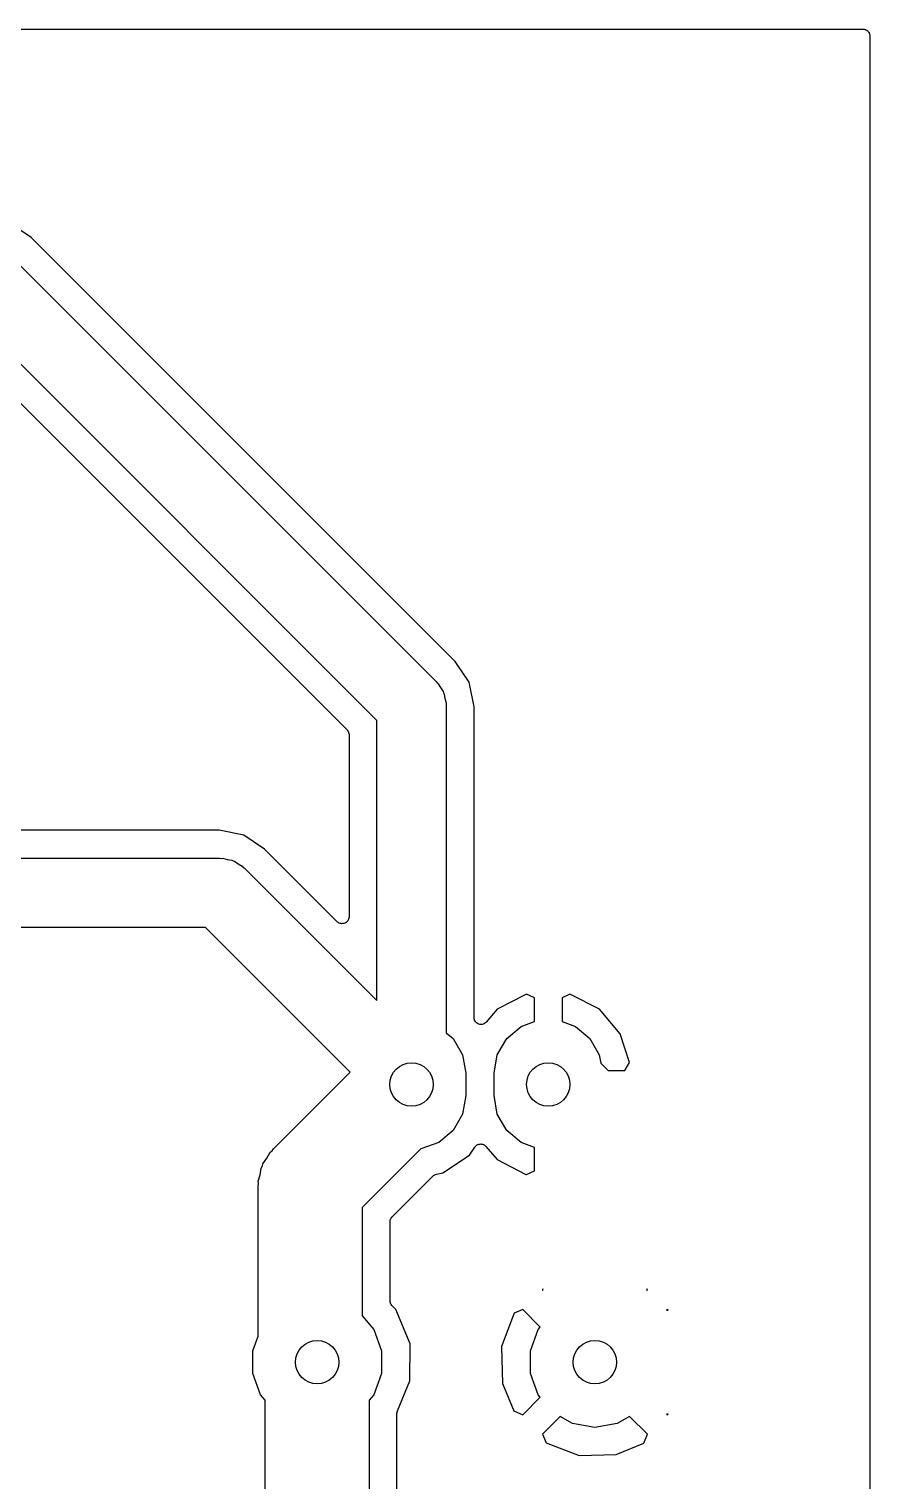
# Model space of a CAD drawing. Extents: x 74 to 224, y -146 to -46.
# Drawn here: x 157.52 to 172.9, y -123.53 to -96.98 of the extents above; entities that cross this region are included whole.
import ezdxf

# ---------------------------------------------------------------- set-up
doc = ezdxf.new("R2010")
doc.units = 0
doc.header["$MEASUREMENT"] = 0
doc.layers.add('BLACK', color=7, linetype='CONTINUOUS')

msp = doc.modelspace()

# ---------------------------------------------------------------- linework, layer by layer
at = {"layer": 'Black'}
for p, q in [((142.583, -96.976), (172.772, -96.976)), ((172.772, -96.976), (172.783, -96.9779)), ((172.783, -96.9779), (172.794, -96.9779)), ((172.794, -96.9779), (172.804, -96.9817)), ((172.804, -96.9817), (172.815, -96.9837)), ((172.815, -96.9837), (172.825, -96.9892)), ((172.825, -96.9892), (172.835, -96.993)), ((172.835, -96.993), (172.844, -97.0002)), ((172.844, -97.0002), (172.854, -97.0057)), ((172.854, -97.0057), (172.861, -97.0142)), ((172.861, -97.0142), (172.869, -97.0214)), ((172.869, -97.0214), (172.875, -97.031)), ((172.875, -97.031), (172.882, -97.0395)), ((172.882, -97.0395), (172.886, -97.0499)), ((172.886, -97.0499), (172.891, -97.0596)), ((172.891, -97.0596), (172.893, -97.0705)), ((172.893, -97.0705), (172.897, -97.0809)), ((172.897, -97.0809), (172.897, -97.0921)), ((172.897, -97.0921), (172.899, -97.103)), ((172.899, -97.103), (172.899, -145.467)), ((157.56, -100.788), (157.18, -100.534)), ((165.315, -108.543), (157.56, -100.788)), ((157.192, -101.138), (164.965, -108.911)), ((163.881, -109.623), (156.48, -102.222)), ((156.307, -102.767), (163.336, -109.796)), ((165.569, -108.923), (165.315, -108.543)), ((164.965, -108.911), (164.981, -108.934)), ((164.981, -108.934), (165.002, -108.952)), ((165.002, -108.952), (165.044, -109.023)), ((165.044, -109.023), (165.091, -109.091)), ((165.091, -109.091), (165.099, -109.118)), ((165.099, -109.118), (165.113, -109.143)), ((165.113, -109.143), (165.127, -109.224)), ((165.659, -109.372), (165.569, -108.923)), ((165.127, -109.224), (165.148, -109.304)), ((165.148, -109.304), (165.146, -109.332)), ((165.146, -109.332), (165.151, -109.36)), ((165.151, -109.36), (165.151, -115.336)), ((165.659, -115.059), (165.659, -109.372)), ((163.881, -114.748), (163.881, -109.623)), ((163.336, -109.796), (163.339, -109.801)), ((163.339, -109.801), (163.343, -109.804)), ((163.343, -109.804), (163.351, -109.818)), ((163.351, -109.818), (163.361, -109.832)), ((163.361, -109.832), (163.362, -109.837)), ((163.362, -109.837), (163.365, -109.842)), ((163.365, -109.842), (163.368, -109.859)), ((163.368, -109.859), (163.372, -109.875)), ((163.372, -109.875), (163.372, -109.88)), ((163.372, -109.88), (163.373, -109.886)), ((163.373, -109.886), (163.373, -113.215)), ((160.998, -111.633), (152.823, -111.633)), ((161.447, -111.722), (160.998, -111.633)), ((161.828, -111.977), (161.447, -111.722)), ((163.156, -113.305), (161.828, -111.977)), ((152.515, -112.141), (161.011, -112.141)), ((161.011, -112.141), (161.038, -112.146)), ((161.038, -112.146), (161.066, -112.143)), ((161.066, -112.143), (161.146, -112.165)), ((161.146, -112.165), (161.228, -112.179)), ((161.228, -112.179), (161.252, -112.193)), ((161.252, -112.193), (161.279, -112.2)), ((161.279, -112.2), (161.347, -112.248)), ((161.347, -112.248), (161.419, -112.29)), ((161.419, -112.29), (161.437, -112.311)), ((161.437, -112.311), (161.46, -112.327)), ((161.46, -112.327), (163.881, -114.748)), ((163.17, -113.314), (163.156, -113.305)), ((163.182, -113.325), (163.17, -113.314)), ((163.188, -113.327), (163.182, -113.325)), ((163.192, -113.33), (163.188, -113.327)), ((163.208, -113.335), (163.192, -113.33)), ((163.224, -113.34), (163.208, -113.335)), ((163.229, -113.34), (163.224, -113.34)), ((163.235, -113.342), (163.229, -113.34)), ((163.251, -113.34), (163.235, -113.342)), ((163.268, -113.34), (163.251, -113.34)), ((163.273, -113.338), (163.268, -113.34)), ((163.279, -113.338), (163.273, -113.338)), ((163.294, -113.331), (163.279, -113.338)), ((163.309, -113.325), (163.294, -113.331)), ((163.314, -113.322), (163.309, -113.325)), ((163.319, -113.319), (163.314, -113.322)), ((163.33, -113.307), (163.319, -113.319)), ((163.343, -113.297), (163.33, -113.307)), ((163.346, -113.292), (163.343, -113.297)), ((163.35, -113.288), (163.346, -113.292)), ((163.357, -113.273), (163.35, -113.288)), ((163.365, -113.259), (163.357, -113.273)), ((163.366, -113.253), (163.365, -113.259)), ((163.368, -113.248), (163.366, -113.253)), ((163.37, -113.231), (163.368, -113.248)), ((163.373, -113.215), (163.37, -113.231)), ((160.748, -113.411), (152.515, -113.411)), ((163.393, -116.057), (160.748, -113.411)), ((166.608, -114.636), (166.081, -114.907)), ((166.62, -114.633), (166.608, -114.636)), ((166.762, -114.7), (166.62, -114.633)), ((166.762, -115.131), (166.762, -114.7)), ((167.411, -114.633), (167.27, -114.7)), ((167.27, -114.7), (167.27, -115.131)), ((167.423, -114.636), (167.411, -114.633)), ((167.951, -114.907), (167.423, -114.636)), ((166.081, -114.907), (165.883, -115.141)), ((168.33, -115.355), (167.951, -114.907)), ((165.663, -115.081), (165.659, -115.059)), ((165.666, -115.102), (165.663, -115.081)), ((165.666, -115.103), (165.666, -115.102)), ((165.666, -115.102), (165.666, -115.102)), ((165.677, -115.121), (165.666, -115.103)), ((165.688, -115.14), (165.677, -115.121)), ((165.688, -115.141), (165.688, -115.14)), ((165.689, -115.141), (165.688, -115.141)), ((165.705, -115.155), (165.689, -115.141)), ((165.722, -115.169), (165.705, -115.155)), ((165.743, -115.177), (165.722, -115.169)), ((165.722, -115.169), (165.722, -115.169)), ((165.722, -115.169), (165.722, -115.169)), ((165.763, -115.184), (165.743, -115.177)), ((165.764, -115.184), (165.763, -115.184)), ((165.763, -115.184), (165.763, -115.184)), ((165.786, -115.184), (165.764, -115.184)), ((165.807, -115.184), (165.786, -115.184)), ((165.808, -115.184), (165.807, -115.184)), ((165.828, -115.177), (165.808, -115.184)), ((165.808, -115.184), (165.808, -115.184)), ((165.849, -115.169), (165.828, -115.177)), ((165.866, -115.155), (165.849, -115.169)), ((165.849, -115.169), (165.849, -115.169)), ((165.849, -115.169), (165.849, -115.169)), ((165.883, -115.141), (165.866, -115.155)), ((166.256, -115.44), (166.52, -115.219)), ((166.52, -115.219), (166.762, -115.131)), ((167.27, -115.131), (167.512, -115.219)), ((167.512, -115.219), (167.776, -115.44)), ((165.151, -115.336), (165.276, -115.44)), ((165.276, -115.44), (165.448, -115.739)), ((166.083, -115.739), (166.256, -115.44)), ((167.776, -115.44), (167.948, -115.739)), ((168.499, -115.883), (168.33, -115.355)), ((165.448, -115.739), (165.508, -116.078)), ((166.024, -116.078), (166.083, -115.739)), ((167.948, -115.739), (167.975, -115.894)), ((161.988, -117.462), (163.393, -116.057)), ((167.975, -115.894), (168.109, -116.027)), ((168.109, -116.027), (168.414, -116.027)), ((168.414, -116.027), (168.499, -115.883)), ((165.508, -116.078), (165.508, -116.484)), ((166.024, -116.484), (166.024, -116.078)), ((165.508, -116.484), (165.448, -116.824)), ((166.083, -116.824), (166.024, -116.484)), ((165.448, -116.824), (165.276, -117.122)), ((166.256, -117.122), (166.083, -116.824)), ((165.276, -117.122), (165.012, -117.343)), ((166.52, -117.343), (166.256, -117.122)), ((165.012, -117.343), (164.688, -117.461)), ((165.711, -117.391), (165.716, -117.387)), ((165.716, -117.387), (165.73, -117.381)), ((165.73, -117.381), (165.744, -117.374)), ((165.744, -117.374), (165.751, -117.374)), ((165.751, -117.374), (165.757, -117.371)), ((165.757, -117.371), (165.773, -117.371)), ((165.773, -117.371), (165.788, -117.37)), ((165.788, -117.37), (165.795, -117.371)), ((165.795, -117.371), (165.801, -117.371)), ((165.801, -117.371), (165.816, -117.376)), ((165.816, -117.376), (165.831, -117.38)), ((165.831, -117.38), (165.837, -117.384)), ((165.837, -117.384), (165.843, -117.386)), ((165.843, -117.386), (165.855, -117.396)), ((166.762, -117.432), (166.52, -117.343)), ((161.798, -117.733), (161.87, -117.631)), ((161.87, -117.631), (161.932, -117.523)), ((161.932, -117.523), (161.964, -117.496)), ((161.964, -117.496), (161.988, -117.462)), ((164.683, -117.461), (163.614, -118.53)), ((164.688, -117.461), (164.683, -117.461)), ((165.089, -117.899), (165.575, -117.574)), ((165.575, -117.574), (165.674, -117.426)), ((165.674, -117.426), (165.679, -117.421)), ((165.679, -117.421), (165.682, -117.415)), ((165.682, -117.415), (165.694, -117.405)), ((165.694, -117.405), (165.705, -117.394)), ((165.705, -117.394), (165.711, -117.391)), ((165.855, -117.396), (165.868, -117.404)), ((165.868, -117.404), (165.872, -117.41)), ((165.872, -117.41), (165.877, -117.414)), ((165.877, -117.414), (166.081, -117.655)), ((166.762, -117.862), (166.762, -117.432)), ((161.745, -117.932), (161.767, -117.81)), ((161.767, -117.81), (161.787, -117.773)), ((161.787, -117.773), (161.798, -117.733)), ((164.97, -117.923), (165.089, -117.899)), ((166.081, -117.655), (166.608, -117.927)), ((166.62, -117.929), (166.762, -117.862)), ((161.709, -118.135), (161.716, -118.094)), ((161.709, -120.886), (161.709, -118.135)), ((161.713, -118.052), (161.745, -117.932)), ((161.716, -118.094), (161.713, -118.052)), ((164.159, -118.703), (164.905, -117.958)), ((164.905, -117.958), (164.917, -117.949)), ((164.917, -117.949), (164.929, -117.939)), ((164.929, -117.939), (164.935, -117.936)), ((164.935, -117.936), (164.941, -117.932)), ((164.941, -117.932), (164.956, -117.928)), ((164.956, -117.928), (164.97, -117.923)), ((166.608, -117.927), (166.62, -117.929)), ((163.614, -118.53), (163.614, -120.514)), ((164.144, -118.726), (164.152, -118.711)), ((164.152, -118.711), (164.156, -118.708)), ((164.156, -118.708), (164.159, -118.703)), ((164.122, -118.793), (164.123, -118.787)), ((164.122, -120.24), (164.122, -118.793)), ((164.123, -118.782), (164.127, -118.766)), ((164.123, -118.787), (164.123, -118.782)), ((164.127, -118.766), (164.13, -118.75)), ((164.13, -118.75), (164.133, -118.745)), ((164.133, -118.745), (164.134, -118.739)), ((164.134, -118.739), (164.144, -118.726)), ((166.916, -120.023), (166.908, -120.042)), ((166.908, -120.042), (166.916, -120.049)), ((166.916, -120.049), (166.916, -120.023)), ((168.829, -120.042), (168.821, -120.023)), ((168.821, -120.023), (168.821, -120.049)), ((168.821, -120.049), (168.829, -120.042)), ((164.123, -120.246), (164.122, -120.24)), ((164.123, -120.251), (164.123, -120.246)), ((164.127, -120.267), (164.123, -120.251)), ((164.13, -120.284), (164.127, -120.267)), ((164.133, -120.288), (164.13, -120.284)), ((164.134, -120.294), (164.133, -120.288)), ((164.143, -120.307), (164.134, -120.294)), ((164.152, -120.322), (164.143, -120.307)), ((163.614, -120.514), (163.824, -120.764)), ((164.156, -120.325), (164.152, -120.322)), ((164.159, -120.33), (164.156, -120.325)), ((164.229, -120.4), (164.159, -120.33)), ((164.488, -121.025), (164.229, -120.4)), ((166.391, -120.468), (166.161, -121.073)), ((166.549, -120.401), (166.391, -120.468)), ((166.869, -120.721), (166.549, -120.401)), ((169.188, -120.401), (169.18, -120.409)), ((169.18, -120.409), (169.207, -120.409)), ((169.207, -120.409), (169.188, -120.401)), ((163.824, -120.764), (163.966, -121.154)), ((166.692, -121.154), (166.834, -120.764)), ((166.834, -120.764), (166.869, -120.721)), ((161.612, -121.154), (161.709, -120.886)), ((164.487, -121.701), (164.488, -121.025)), ((166.161, -121.073), (166.181, -121.75)), ((161.612, -121.569), (161.612, -121.154)), ((163.966, -121.154), (163.966, -121.569)), ((166.692, -121.569), (166.692, -121.154)), ((161.754, -121.959), (161.612, -121.569)), ((163.966, -121.569), (163.824, -121.959)), ((166.834, -121.959), (166.692, -121.569)), ((164.259, -122.25), (164.487, -121.701)), ((166.181, -121.75), (166.389, -122.253)), ((161.836, -122.057), (161.754, -121.959)), ((161.836, -125.237), (161.836, -122.057)), ((163.824, -121.959), (163.741, -122.057)), ((163.741, -122.057), (163.741, -125.237)), ((166.549, -122.322), (166.869, -122.001)), ((166.869, -122.001), (166.834, -121.959)), ((164.249, -122.293), (164.253, -122.274)), ((164.25, -122.296), (164.249, -122.293)), ((164.249, -122.299), (164.25, -122.296)), ((164.249, -124.995), (164.249, -122.299)), ((164.253, -122.274), (164.257, -122.255)), ((164.257, -122.255), (164.258, -122.253)), ((164.258, -122.253), (164.259, -122.25)), ((166.389, -122.253), (166.549, -122.322)), ((167.235, -122.354), (166.908, -122.681)), ((167.46, -122.484), (167.235, -122.354)), ((168.503, -122.354), (168.277, -122.484)), ((168.829, -122.681), (168.503, -122.354)), ((169.18, -122.314), (169.188, -122.322)), ((169.207, -122.314), (169.18, -122.314)), ((169.188, -122.322), (169.207, -122.314)), ((166.908, -122.681), (166.975, -122.839)), ((167.869, -122.556), (167.46, -122.484)), ((168.277, -122.484), (167.869, -122.556)), ((168.761, -122.841), (168.829, -122.681)), ((166.975, -122.839), (167.58, -123.069)), ((168.258, -123.049), (168.761, -122.841)), ((167.58, -123.069), (168.258, -123.049))]:
    msp.add_line(p, q, dxfattribs=at)
for centre in [(164.516, -116.281), (167.016, -116.281), (162.789, -121.361), (167.869, -121.361)]:
    msp.add_circle(centre, 0.3969, dxfattribs=at)

doc.saveas('drawing.dxf')
